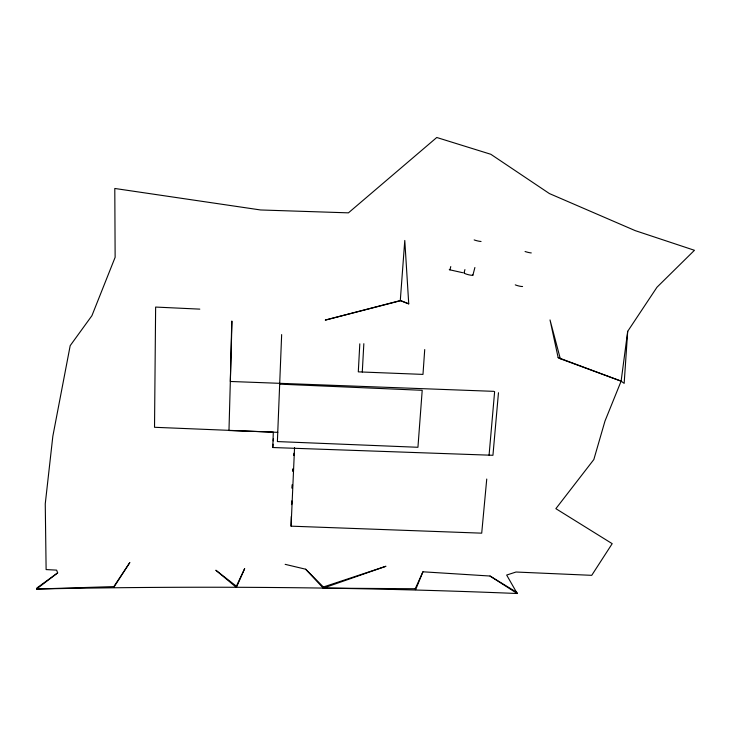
<?xml version="1.0" encoding="UTF-8"?>
<svg xmlns="http://www.w3.org/2000/svg" width="731" height="731" viewBox="0 0 731 731"><rect width="100%" height="100%" fill="white"/><g stroke="black" fill="none" stroke-linecap="round" stroke-linejoin="round"><path stroke-width="1.1" d="M486.745 479.043L481.711 533.164L291.084 526.165L291.285 516.479M291.523 504.628L291.596 501.384M231.764 321.165L230.338 381.472L493.9 391.35M231.992 321.238L228.977 430.513L273.303 432.103L272.791 447.527L492.941 455.285L498.469 392.73M281.654 334.579L277.387 441.57L417.94 447.281L422.207 390.308L279.681 384.14M292.025 488.098L292.172 484.699M292.775 471.102L292.875 468.836M291.669 504.353L291.815 500.945M292.363 488.454L292.519 485.046M293.122 471.422L293.222 469.147M293.816 455.523L293.917 453.257M291.084 526.165L294.556 447.509M359.807 343.835L358.3 371.86L422.984 374.4L424.72 349.564M362.284 372.015L363.837 343.698M272.791 447.527L273.019 444.201M273.239 440.884L273.385 438.664M627.691 331.335L624.164 383.373L621.122 381.143L558.146 357.614L550.023 319.931L560.312 358.757L621.122 381.143L604.976 421.083L593.828 459.552L555.871 508.666L612.194 543.672L591.726 575.334L516.004 572.026L506.665 575.05L517.21 593.508C357.103 586.892 196.749 585.705 36.55 589.031L36.906 587.971L57.658 572.894L56.625 570.125L46.117 569.586L45.258 503.805L52.842 436.206L70.185 345.662L91.923 315.682L115.132 257.303L114.794 188.47L260.611 209.971L348.431 212.849L436.763 137.492L490.839 154.287L549.41 193.569L635.257 230.649L694.45 250.294L656.968 287.246L627.691 331.335L621.122 381.143M285.163 564.341L305.668 569.221L323.367 587.002L323.276 588.126L415.254 588.738L422.929 571.797L490.008 576.028L516.981 592.494M113.844 586.6L113.771 587.377L129.844 562.514L113.844 586.6L36.55 589.031L57.658 572.894M489.076 455.148L494.622 391.697M462.686 272.7L449.93 269.849L450.771 266.568M464.084 272.864L464.925 269.602M472.911 275.139L474.894 267.509M422.929 571.797L415.637 589.698L415.254 588.738M236.396 587.441L244.666 568.59L236.378 586.207L236.396 587.441L215.828 570.226L236.378 586.207M323.367 587.002L385.95 566.269L323.276 588.126L305.668 569.221M400.286 300.569L325.277 320.096L400.725 300.669L408.739 303.858L404.782 240.444L400.286 300.569L408.739 303.858M277.762 432.35L154.524 427.288L155.63 307.066L199.81 309.131M449.263 269.602L449.93 269.849M558.146 357.614L560.312 358.757M490.008 576.028L517.21 593.508M522.574 286.506A4.55 0.694 14.5 0 1 515.273 284.862M531.282 252.926A4.587 0.585 14.3 0 1 525.068 251.51M472.719 274.829A4.56 0.704 14.1 0 1 468.781 274.801A4.56 0.704 14.1 0 1 464.13 272.809M481.053 241.477A4.596 0.594 14 0 1 474.163 239.914"/></g></svg>
